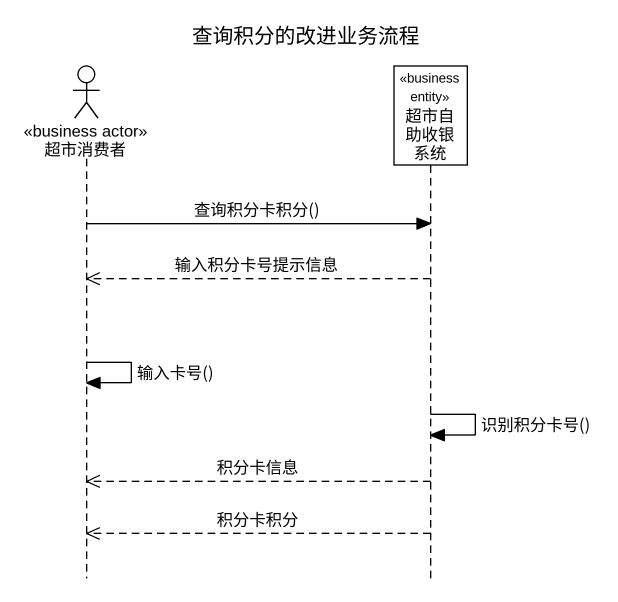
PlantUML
@startuml
title 查询积分的改进业务流程
hide footbox
actor 超市消费者 <<business actor>>
participant 超市自助收银系统 <<business entity>>

超市消费者 -> 超市自助收银系统 : 查询积分卡积分()
超市自助收银系统 -->> 超市消费者 : 输入积分卡号提示信息
超市消费者 -> 超市消费者 : 输入卡号()
超市自助收银系统 -> 超市自助收银系统 : 识别积分卡号()
超市自助收银系统 -->> 超市消费者 : 积分卡信息
超市自助收银系统 -->> 超市消费者 : 积分卡积分
@enduml
